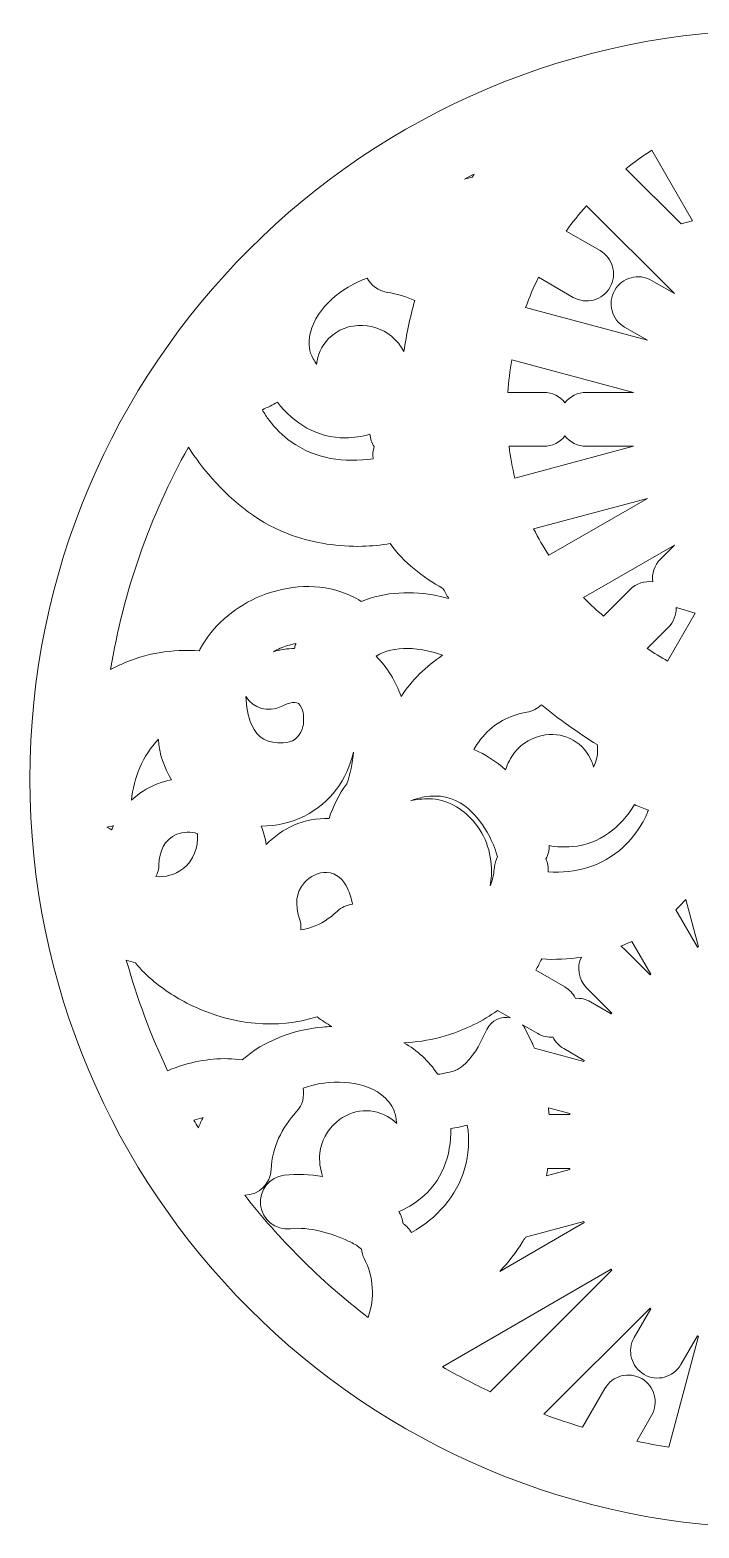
# Model space of a CAD drawing. Header units: millimetres. Extents: x -203 to 203, y -203 to 203.
# Drawn here: x -203.2 to -21.6, y -203.2 to 203.2 of the extents above; entities that cross this region are included whole.
import ezdxf

# ---------------------------------------------------------------- set-up
doc = ezdxf.new("R2010")
doc.units = ezdxf.units.MM
doc.header["$MEASUREMENT"] = 0
doc.layers.add('Layer 1', color=7, linetype='Continuous')

msp = doc.modelspace()

# ---------------------------------------------------------------- linework, layer by layer
at = {"layer": 'Layer 1', "lineweight": 9}
for points, knots in [([(33.7208, -200.4134), (76.3242, -193.2977), (114.4402, -172.9273), (143.6838, -143.6838), (180.4558, -106.9117), (203.2, -56.1117), (203.2, 0), (203.2, 56.1116), (180.4558, 106.9117), (143.6838, 143.6838), (108.1613, 179.2061), (61.0701, 200.2619), (10.8867, 202.9111), (9.3566, 202.9111), (7.8348, 203.165), (6.3208, 203.0996), (4.2214, 203.1637), (2.115, 203.2), (0, 203.2), (-112.2233, 203.2), (-203.2, 112.2234), (-203.2, 0), (-203.2, -112.2232), (-112.2236, -203.2), (0, -203.2), (3.7048, -203.2), (7.3858, -203.0983), (11.0418, -202.9022), (18.8322, -202.8955), (26.4212, -202.0358), (33.7208, -200.4134)], [0, 0, 0, 0, 0.1, 0.1, 0.1, 0.2, 0.2, 0.2, 0.3, 0.3, 0.3, 0.4, 0.4, 0.4, 0.5, 0.5, 0.5, 0.6, 0.6, 0.6, 0.7, 0.7, 0.7, 0.8, 0.8, 0.8, 0.9, 0.9, 0.9, 1, 1, 1, 1]), ([(-34.3697, 170.5579), (-36.8037, 169.0117), (-39.1576, 167.3412), (-41.4212, 165.5547), (-41.4212, 165.5547), (-26.4326, 150.5661), (-26.4326, 150.5661), (-26.4326, 150.5661), (-23.3461, 151.4646), (-23.3461, 151.4646), (-23.3461, 151.4646), (-34.3697, 170.5579), (-34.3697, 170.5579)], [0, 0, 0, 0, 0.25, 0.25, 0.25, 0.5, 0.5, 0.5, 0.75, 0.75, 0.75, 1, 1, 1, 1]), ([(-82.5665, 164.1184), (-83.4532, 163.6714), (-84.3363, 163.217), (-85.2155, 162.7557), (-84.5319, 162.9432), (-83.8439, 163.1143), (-83.1527, 163.2686), (-82.9586, 163.5528), (-82.7632, 163.836), (-82.5665, 164.1184)], [0, 0, 0, 0, 0.33333333, 0.33333333, 0.33333333, 0.66666667, 0.66666667, 0.66666667, 1, 1, 1, 1]), ([(-52.0954, 155.5257), (-54.0612, 153.3318), (-55.9126, 151.0367), (-57.6399, 148.6506), (-57.6399, 148.6506), (-48.4262, 143.3311), (-48.4262, 143.3311), (-44.9427, 141.3198), (-43.7347, 136.8428), (-45.7391, 133.3544), (-47.7474, 129.8592), (-52.2391, 128.6472), (-55.7309, 130.6632), (-55.7309, 130.6632), (-65.1553, 136.1044), (-65.1553, 136.1044), (-66.4578, 133.4258), (-67.6176, 130.6791), (-68.6285, 127.8775), (-68.6285, 127.8775), (-35.558, 119.0163), (-35.558, 119.0163), (-35.558, 119.0163), (-41.7664, 122.6007), (-41.7664, 122.6007), (-45.2499, 124.6119), (-46.4579, 129.0889), (-44.4535, 132.5774), (-42.4451, 136.0725), (-37.9535, 137.2845), (-34.4617, 135.2685), (-34.4617, 135.2685), (-28.2545, 131.6847), (-28.2545, 131.6847), (-28.2545, 131.6847), (-52.0954, 155.5257), (-52.0954, 155.5257)], [0, 0, 0, 0, 0.08333333, 0.08333333, 0.08333333, 0.16666667, 0.16666667, 0.16666667, 0.25, 0.25, 0.25, 0.33333333, 0.33333333, 0.33333333, 0.41666667, 0.41666667, 0.41666667, 0.5, 0.5, 0.5, 0.58333333, 0.58333333, 0.58333333, 0.66666667, 0.66666667, 0.66666667, 0.75, 0.75, 0.75, 0.83333333, 0.83333333, 0.83333333, 0.91666667, 0.91666667, 0.91666667, 1, 1, 1, 1]), ([(-101.6752, 115.9615), (-100.9816, 120.6344), (-99.9976, 125.2625), (-98.7281, 129.8136), (-101.0909, 130.9099), (-103.6153, 131.6251), (-106.2024, 132.0161), (-108.6162, 132.3809), (-110.5773, 133.8883), (-111.6179, 135.9059), (-115.2167, 134.6632), (-118.6422, 132.5605), (-121.3565, 130.0429), (-123.9089, 127.6755), (-126.2084, 124.5834), (-127.0759, 121.1665), (-127.5507, 119.2966), (-127.5622, 117.4174), (-127.0288, 115.5642), (-126.6152, 114.5311), (-126.0365, 113.4513), (-125.3874, 112.4546), (-125.1314, 114.9895), (-124.0386, 117.4905), (-122.1267, 119.4562), (-119.7188, 121.932), (-116.3517, 123.1858), (-112.9154, 123.0352), (-109.5593, 122.8882), (-106.4962, 121.6346), (-104.1021, 119.2584), (-103.1592, 118.3226), (-102.3365, 117.1919), (-101.6752, 115.9615)], [0, 0, 0, 0, 0.09090909, 0.09090909, 0.09090909, 0.18181818, 0.18181818, 0.18181818, 0.27272727, 0.27272727, 0.27272727, 0.36363636, 0.36363636, 0.36363636, 0.45454545, 0.45454545, 0.45454545, 0.54545455, 0.54545455, 0.54545455, 0.63636364, 0.63636364, 0.63636364, 0.72727273, 0.72727273, 0.72727273, 0.81818182, 0.81818182, 0.81818182, 0.90909091, 0.90909091, 0.90909091, 1, 1, 1, 1]), ([(-72.3779, 113.7311), (-72.8868, 110.8046), (-73.2413, 107.8525), (-73.4407, 104.8887), (-73.4407, 104.8887), (-63.7304, 104.8887), (-63.7304, 104.8887), (-61.3789, 104.8887), (-59.2854, 103.7782), (-57.9459, 102.0534), (-56.6064, 103.778), (-54.513, 104.8883), (-52.1617, 104.8883), (-52.1617, 104.8883), (-39.3758, 104.8883), (-39.3758, 104.8883), (-39.3758, 104.8883), (-72.3779, 113.7311), (-72.3779, 113.7311)], [0, 0, 0, 0, 0.16666667, 0.16666667, 0.16666667, 0.33333333, 0.33333333, 0.33333333, 0.5, 0.5, 0.5, 0.66666667, 0.66666667, 0.66666667, 0.83333333, 0.83333333, 0.83333333, 1, 1, 1, 1]), ([(-140.0906, 100.18), (-140.0714, 100.1433), (-140.0524, 100.1063), (-140.0339, 100.0691), (-139.5612, 99.1238), (-138.9213, 98.2018), (-138.2882, 97.357), (-136.6149, 95.124), (-134.5813, 93.1336), (-132.3121, 91.5096), (-125.6524, 86.7432), (-117.8413, 85.7309), (-110.0323, 86.8851), (-110.2022, 88.0069), (-110.1067, 89.136), (-109.7721, 90.19), (-110.4063, 91.1817), (-110.7998, 92.3199), (-110.9048, 93.5052), (-113.029, 92.8709), (-115.2947, 92.5907), (-117.5644, 92.5655), (-125.2539, 92.4802), (-131.5235, 96.4347), (-136.0135, 102.2231), (-137.3338, 101.4659), (-138.7019, 100.7884), (-140.0906, 100.18)], [0, 0, 0, 0, 0.11111111, 0.11111111, 0.11111111, 0.22222222, 0.22222222, 0.22222222, 0.33333333, 0.33333333, 0.33333333, 0.44444444, 0.44444444, 0.44444444, 0.55555556, 0.55555556, 0.55555556, 0.66666667, 0.66666667, 0.66666667, 0.77777778, 0.77777778, 0.77777778, 0.88888889, 0.88888889, 0.88888889, 1, 1, 1, 1]), ([(-89.5052, 48.9454), (-90.0436, 49.8548), (-90.5672, 50.773), (-91.0756, 51.7), (-96.5718, 54.7056), (-101.7314, 58.7707), (-105.4175, 63.8685), (-107.9039, 63.4351), (-110.4291, 63.1975), (-112.9476, 63.131), (-119.3973, 62.9607), (-125.8702, 63.9694), (-131.971, 66.0654), (-140.4738, 68.9868), (-147.9219, 74.9207), (-153.8087, 81.6093), (-156.1007, 84.2134), (-158.2496, 87.0344), (-160.1733, 89.981), (-170.7028, 71.2671), (-177.8381, 50.8615), (-181.2855, 29.6731), (-180.3621, 30.1872), (-179.4178, 30.6656), (-178.4545, 31.1065), (-171.8054, 34.1501), (-164.5054, 35.2553), (-157.2571, 34.7428), (-157.1682, 34.92), (-157.0773, 35.0963), (-156.9845, 35.2715), (-153.7059, 41.4618), (-148.0923, 46.2361), (-141.7571, 49.1028), (-134.6377, 52.3243), (-126.2497, 53.2912), (-118.7609, 50.7777), (-116.831, 50.13), (-114.9902, 49.2577), (-113.2792, 48.1685), (-106.8024, 50.8488), (-99.3147, 51.0631), (-92.5135, 49.6752), (-91.511, 49.4706), (-90.5058, 49.2272), (-89.5052, 48.9454)], [0, 0, 0, 0, 0.06666667, 0.06666667, 0.06666667, 0.13333333, 0.13333333, 0.13333333, 0.2, 0.2, 0.2, 0.26666667, 0.26666667, 0.26666667, 0.33333333, 0.33333333, 0.33333333, 0.4, 0.4, 0.4, 0.46666667, 0.46666667, 0.46666667, 0.53333333, 0.53333333, 0.53333333, 0.6, 0.6, 0.6, 0.66666667, 0.66666667, 0.66666667, 0.73333333, 0.73333333, 0.73333333, 0.8, 0.8, 0.8, 0.86666667, 0.86666667, 0.86666667, 0.93333333, 0.93333333, 0.93333333, 1, 1, 1, 1]), ([(-57.9463, 93.0836), (-59.2857, 91.359), (-61.3791, 90.2487), (-63.7304, 90.2487), (-63.7304, 90.2487), (-73.1209, 90.2487), (-73.1209, 90.2487), (-72.7796, 87.3441), (-72.263, 84.4644), (-71.5598, 81.6256), (-71.5598, 81.6256), (-39.3792, 90.2483), (-39.3792, 90.2483), (-39.3792, 90.2483), (-52.1617, 90.2483), (-52.1617, 90.2483), (-54.5132, 90.2483), (-56.6067, 91.3588), (-57.9463, 93.0836)], [0, 0, 0, 0, 0.16666667, 0.16666667, 0.16666667, 0.33333333, 0.33333333, 0.33333333, 0.5, 0.5, 0.5, 0.66666667, 0.66666667, 0.66666667, 0.83333333, 0.83333333, 0.83333333, 1, 1, 1, 1]), ([(-66.4601, 67.841), (-65.219, 65.3743), (-63.8265, 62.9883), (-62.2961, 60.6884), (-62.2961, 60.6884), (-35.5722, 76.1174), (-35.5722, 76.1174), (-35.5722, 76.1174), (-66.4601, 67.841), (-66.4601, 67.841)], [0, 0, 0, 0, 0.33333333, 0.33333333, 0.33333333, 0.66666667, 0.66666667, 0.66666667, 1, 1, 1, 1]), ([(-52.8945, 49.2224), (-52.7936, 49.1206), (-52.6926, 49.019), (-52.5912, 48.9177), (-50.956, 47.2824), (-49.2558, 45.7126), (-47.5021, 44.2051), (-47.5021, 44.2051), (-40.2891, 51.4181), (-40.2891, 51.4181), (-38.6041, 53.1031), (-36.2999, 53.7944), (-34.1068, 53.4919), (-34.4093, 55.6849), (-33.718, 57.9891), (-32.033, 59.6742), (-32.033, 59.6742), (-28.2646, 63.4425), (-28.2646, 63.4425), (-28.2646, 63.4425), (-52.8945, 49.2224), (-52.8945, 49.2224)], [0, 0, 0, 0, 0.14285714, 0.14285714, 0.14285714, 0.28571429, 0.28571429, 0.28571429, 0.42857143, 0.42857143, 0.42857143, 0.57142857, 0.57142857, 0.57142857, 0.71428571, 0.71428571, 0.71428571, 0.85714286, 0.85714286, 0.85714286, 1, 1, 1, 1]), ([(-27.8005, 46.5376), (-27.7215, 44.5668), (-28.4338, 42.5701), (-29.9375, 41.0664), (-29.9375, 41.0664), (-35.6309, 35.373), (-35.6309, 35.373), (-33.8151, 34.1985), (-31.9679, 33.0723), (-30.0951, 31.991), (-30.0951, 31.991), (-22.5797, 45.0079), (-22.5797, 45.0079), (-22.5797, 45.0079), (-27.4178, 46.4164), (-27.4178, 46.4164), (-27.5465, 46.4538), (-27.674, 46.4942), (-27.8005, 46.5376)], [0, 0, 0, 0, 0.16666667, 0.16666667, 0.16666667, 0.33333333, 0.33333333, 0.33333333, 0.5, 0.5, 0.5, 0.66666667, 0.66666667, 0.66666667, 0.83333333, 0.83333333, 0.83333333, 1, 1, 1, 1]), ([(-131.0085, 36.761), (-131.8002, 36.6119), (-132.5746, 36.4143), (-133.3163, 36.1781), (-134.6205, 35.7629), (-135.9002, 35.2112), (-137.1092, 34.5344), (-135.2402, 35.0823), (-133.3126, 35.4017), (-131.3852, 35.4145), (-131.3127, 35.8198), (-131.2052, 36.2226), (-131.0617, 36.6188), (-131.0443, 36.6665), (-131.0266, 36.7139), (-131.0085, 36.761)], [0, 0, 0, 0, 0.2, 0.2, 0.2, 0.4, 0.4, 0.4, 0.6, 0.6, 0.6, 0.8, 0.8, 0.8, 1, 1, 1, 1]), ([(-91.158, 33.5624), (-96.977, 35.7924), (-104.5158, 36.3334), (-109.2341, 33.3025), (-106.1626, 30.2231), (-103.8869, 26.5455), (-102.4399, 22.3467), (-99.5091, 26.8032), (-95.6941, 30.5569), (-91.158, 33.5624)], [0, 0, 0, 0, 0.33333333, 0.33333333, 0.33333333, 0.66666667, 0.66666667, 0.66666667, 1, 1, 1, 1]), ([(-144.5578, 22.3407), (-144.425, 19.7418), (-144.0546, 17.0972), (-143.0418, 14.7499), (-141.3848, 10.9097), (-138.5383, 9.651), (-134.4755, 9.7845), (-131.8975, 9.8693), (-130.1418, 11.1108), (-129.3061, 13.5617), (-129.1597, 13.9909), (-129.0504, 14.4331), (-128.9764, 14.8805), (-128.9267, 15.7777), (-128.9218, 16.6773), (-128.9524, 17.5752), (-128.9742, 17.7205), (-129.0002, 17.8651), (-129.0303, 18.0088), (-129.2002, 18.8163), (-129.5931, 19.9248), (-130.2598, 20.4626), (-131.3454, 21.3384), (-134.016, 20.1881), (-135.0415, 19.6693), (-138.4533, 17.9433), (-142.5823, 19.1497), (-144.5578, 22.3407)], [0, 0, 0, 0, 0.11111111, 0.11111111, 0.11111111, 0.22222222, 0.22222222, 0.22222222, 0.33333333, 0.33333333, 0.33333333, 0.44444444, 0.44444444, 0.44444444, 0.55555556, 0.55555556, 0.55555556, 0.66666667, 0.66666667, 0.66666667, 0.77777778, 0.77777778, 0.77777778, 0.88888889, 0.88888889, 0.88888889, 1, 1, 1, 1]), ([(-64.3628, 20.1369), (-65.4148, 19.091), (-66.7891, 18.3549), (-68.3492, 18.1039), (-73.1361, 17.3341), (-77.1338, 15.1405), (-80.2751, 11.4373), (-81.1806, 10.3696), (-81.9911, 9.2031), (-82.6991, 7.9778), (-79.4903, 6.6634), (-76.6093, 4.7748), (-74.0612, 2.4729), (-73.5199, 4.1991), (-72.6876, 5.845), (-71.6372, 7.1777), (-69.532, 9.8485), (-66.6201, 11.4711), (-63.2627, 11.9546), (-57.8187, 12.7386), (-52.7001, 9.7749), (-50.6507, 4.6789), (-50.4597, 4.204), (-50.3007, 3.722), (-50.1736, 3.2361), (-49.8157, 4.0576), (-49.5107, 4.8983), (-49.2928, 5.6989), (-49.0749, 6.9048), (-49.0455, 8.1206), (-49.1965, 9.3246), (-54.4738, 12.6024), (-59.5595, 16.1965), (-64.3628, 20.1369)], [0, 0, 0, 0, 0.09090909, 0.09090909, 0.09090909, 0.18181818, 0.18181818, 0.18181818, 0.27272727, 0.27272727, 0.27272727, 0.36363636, 0.36363636, 0.36363636, 0.45454545, 0.45454545, 0.45454545, 0.54545455, 0.54545455, 0.54545455, 0.63636364, 0.63636364, 0.63636364, 0.72727273, 0.72727273, 0.72727273, 0.81818182, 0.81818182, 0.81818182, 0.90909091, 0.90909091, 0.90909091, 1, 1, 1, 1]), ([(-175.6241, -5.7441), (-173.7293, -3.9636), (-171.4656, -2.4967), (-168.8402, -1.434), (-167.5127, -0.8967), (-166.1346, -0.4897), (-164.7307, -0.2149), (-166.8151, 3.0655), (-168.0565, 6.7827), (-168.3348, 10.7322), (-168.3436, 10.7232), (-168.3523, 10.7143), (-168.3611, 10.7053), (-172.6168, 6.3293), (-175.0467, 0.2947), (-175.6241, -5.7441)], [0, 0, 0, 0, 0.2, 0.2, 0.2, 0.4, 0.4, 0.4, 0.6, 0.6, 0.6, 0.8, 0.8, 0.8, 1, 1, 1, 1]), ([(-121.9915, -10.7332), (-120.9192, -7.3518), (-119.3171, -4.1308), (-117.1723, -1.3066), (-116.2718, 1.3378), (-115.6245, 4.3469), (-115.3543, 7.2961), (-117.1745, -0.0984), (-121.4424, -6.4501), (-128.6921, -10.0643), (-132.3247, -11.8752), (-136.3773, -12.7635), (-140.4284, -12.7981), (-139.7727, -14.3984), (-139.3165, -16.0641), (-139.0395, -17.7663), (-136.9263, -15.5654), (-134.3852, -13.787), (-131.5865, -12.5671), (-128.5701, -11.2523), (-125.2711, -10.6053), (-121.9915, -10.7332)], [0, 0, 0, 0, 0.14285714, 0.14285714, 0.14285714, 0.28571429, 0.28571429, 0.28571429, 0.42857143, 0.42857143, 0.42857143, 0.57142857, 0.57142857, 0.57142857, 0.71428571, 0.71428571, 0.71428571, 0.85714286, 0.85714286, 0.85714286, 1, 1, 1, 1]), ([(-99.8185, -5.9111), (-98.1809, -5.5177), (-96.4808, -5.3475), (-94.7598, -5.3633), (-90.2292, -5.4053), (-85.7652, -8.0267), (-82.8455, -11.3833), (-79.2937, -15.4666), (-77.6252, -20.7945), (-77.9242, -26.1738), (-77.9775, -27.1333), (-78.0948, -28.0761), (-78.2757, -28.9979), (-78.2061, -28.8417), (-78.1384, -28.6849), (-78.0727, -28.5274), (-77.484, -27.1173), (-77.2338, -25.3952), (-77.0888, -23.8819), (-76.9959, -22.9115), (-76.7115, -21.9849), (-76.2652, -21.1474), (-76.4235, -20.7861), (-76.553, -20.4106), (-76.6519, -20.0237), (-77.1293, -18.1538), (-78.1566, -16.0687), (-79.1179, -14.3962), (-80.6566, -11.7192), (-82.6757, -9.154), (-85.1736, -7.3119), (-88.4731, -4.8787), (-92.1351, -4.1733), (-96.1466, -4.8812), (-97.4448, -5.1103), (-98.6726, -5.4482), (-99.8185, -5.9111)], [0, 0, 0, 0, 0.08333333, 0.08333333, 0.08333333, 0.16666667, 0.16666667, 0.16666667, 0.25, 0.25, 0.25, 0.33333333, 0.33333333, 0.33333333, 0.41666667, 0.41666667, 0.41666667, 0.5, 0.5, 0.5, 0.58333333, 0.58333333, 0.58333333, 0.66666667, 0.66666667, 0.66666667, 0.75, 0.75, 0.75, 0.83333333, 0.83333333, 0.83333333, 0.91666667, 0.91666667, 0.91666667, 1, 1, 1, 1]), ([(-62.2425, -18.0821), (-62.221, -19.3366), (-62.5248, -20.567), (-63.1062, -21.6574), (-62.6242, -22.7599), (-62.4138, -23.9812), (-62.5235, -25.2192), (-55.0341, -25.6277), (-47.9408, -23.8107), (-42.1703, -18.489), (-40.1237, -16.6015), (-38.36, -14.3737), (-36.9676, -11.9638), (-36.4264, -11.0274), (-35.8906, -10.0188), (-35.5178, -9.0023), (-35.4517, -8.8216), (-35.379, -8.6452), (-35.3003, -8.4731), (-36.5676, -8.0244), (-37.8205, -7.5172), (-39.0409, -6.943), (-42.8022, -13.0689), (-48.4568, -17.7109), (-56.0136, -18.3515), (-58.1096, -18.5293), (-60.2218, -18.4679), (-62.2425, -18.0821)], [0, 0, 0, 0, 0.11111111, 0.11111111, 0.11111111, 0.22222222, 0.22222222, 0.22222222, 0.33333333, 0.33333333, 0.33333333, 0.44444444, 0.44444444, 0.44444444, 0.55555556, 0.55555556, 0.55555556, 0.66666667, 0.66666667, 0.66666667, 0.77777778, 0.77777778, 0.77777778, 0.88888889, 0.88888889, 0.88888889, 1, 1, 1, 1]), ([(-182.2939, -13.0426), (-181.845, -13.2501), (-181.4176, -13.5021), (-181.0187, -13.7943), (-180.8668, -13.4077), (-180.7055, -13.0262), (-180.5345, -12.6501), (-181.0954, -12.8512), (-181.6855, -12.985), (-182.2939, -13.0426)], [0, 0, 0, 0, 0.33333333, 0.33333333, 0.33333333, 0.66666667, 0.66666667, 0.66666667, 1, 1, 1, 1]), ([(-169.0453, -26.4871), (-166.4656, -26.6936), (-163.7919, -25.9687), (-161.7077, -24.3945), (-158.6375, -22.0757), (-157.5892, -18.5005), (-157.6929, -14.8529), (-159.5004, -14.209), (-161.5944, -14.29), (-163.3481, -14.9998), (-166.7691, -16.3845), (-168.0846, -19.7223), (-168.178, -23.2115), (-168.2102, -24.4159), (-168.5239, -25.5229), (-169.0453, -26.4871)], [0, 0, 0, 0, 0.2, 0.2, 0.2, 0.4, 0.4, 0.4, 0.6, 0.6, 0.6, 0.8, 0.8, 0.8, 1, 1, 1, 1]), ([(-129.6971, -40.9018), (-128.6998, -40.7752), (-127.7116, -40.5532), (-126.7437, -40.2289), (-124.1248, -39.3513), (-121.8158, -37.802), (-119.815, -35.9174), (-118.64, -34.8105), (-117.1775, -34.1616), (-115.6657, -33.982), (-115.8738, -32.489), (-116.3764, -31.032), (-117.0347, -29.6523), (-118.1312, -27.3543), (-119.8993, -25.4484), (-122.5838, -25.345), (-124.8544, -25.2574), (-127.1475, -26.4068), (-128.6537, -28.0674), (-131.1084, -30.7735), (-131.2399, -34.3431), (-130.0686, -37.6661), (-129.6884, -38.7449), (-129.5779, -39.8461), (-129.6971, -40.9018)], [0, 0, 0, 0, 0.125, 0.125, 0.125, 0.25, 0.25, 0.25, 0.375, 0.375, 0.375, 0.5, 0.5, 0.5, 0.625, 0.625, 0.625, 0.75, 0.75, 0.75, 0.875, 0.875, 0.875, 1, 1, 1, 1]), ([(-21.9828, -45.642), (-21.8974, -45.6064), (-21.812, -45.571), (-21.7264, -45.5358), (-21.7264, -45.5358), (-25.1719, -32.6768), (-25.1719, -32.6768), (-26.0315, -33.644), (-26.922, -34.5834), (-27.8443, -35.4895), (-27.8443, -35.4895), (-21.9828, -45.642), (-21.9828, -45.642)], [0, 0, 0, 0, 0.25, 0.25, 0.25, 0.5, 0.5, 0.5, 0.75, 0.75, 0.75, 1, 1, 1, 1]), ([(-42.8293, -45.3635), (-42.4388, -45.625), (-42.0682, -45.9283), (-41.7232, -46.2731), (-41.7232, -46.2731), (-34.8645, -53.1318), (-34.8645, -53.1318), (-34.7926, -53.0764), (-34.7206, -53.021), (-34.6483, -52.9658), (-34.6483, -52.9658), (-39.7974, -44.0473), (-39.7974, -44.0473), (-40.7899, -44.5175), (-41.8016, -44.9567), (-42.8293, -45.3635)], [0, 0, 0, 0, 0.2, 0.2, 0.2, 0.4, 0.4, 0.4, 0.6, 0.6, 0.6, 0.8, 0.8, 0.8, 1, 1, 1, 1]), ([(-55.1139, -59.5026), (-53.7188, -59.4105), (-52.2833, -59.7152), (-50.9861, -60.4642), (-50.9861, -60.4642), (-45.3822, -63.6997), (-45.3822, -63.6997), (-45.327, -63.6275), (-45.2716, -63.5554), (-45.2161, -63.4834), (-45.2161, -63.4834), (-52.0749, -56.6248), (-52.0749, -56.6248), (-54.3247, -54.3749), (-54.803, -51.0215), (-53.5097, -48.3025), (-57.0778, -48.8771), (-60.7037, -49.0662), (-64.2792, -48.8262), (-64.7661, -49.8633), (-65.3105, -50.8718), (-65.907, -51.8497), (-65.907, -51.8497), (-58.0078, -56.4102), (-58.0078, -56.4102), (-56.7112, -57.1587), (-55.7309, -58.249), (-55.1139, -59.5026)], [0, 0, 0, 0, 0.11111111, 0.11111111, 0.11111111, 0.22222222, 0.22222222, 0.22222222, 0.33333333, 0.33333333, 0.33333333, 0.44444444, 0.44444444, 0.44444444, 0.55555556, 0.55555556, 0.55555556, 0.66666667, 0.66666667, 0.66666667, 0.77777778, 0.77777778, 0.77777778, 0.88888889, 0.88888889, 0.88888889, 1, 1, 1, 1]), ([(-125.2678, -64.4841), (-136.2973, -67.9765), (-148.033, -66.6489), (-158.4574, -61.8375), (-162.3727, -60.0304), (-166.1082, -57.7324), (-169.4397, -54.9912), (-171.2712, -53.4842), (-173.0995, -51.7675), (-174.5729, -49.8634), (-175.4003, -49.6332), (-176.2212, -49.3804), (-177.0342, -49.1046), (-174.1813, -59.4166), (-170.4255, -69.4667), (-165.8138, -79.1237), (-164.2845, -78.4893), (-162.7193, -77.9402), (-161.1308, -77.4806), (-156.1975, -76.0532), (-150.7206, -75.4196), (-145.5825, -76.2067), (-139.6497, -70.9295), (-131.5616, -68.0238), (-123.7503, -67.2928), (-122.9156, -67.2147), (-122.0755, -67.1608), (-121.2325, -67.1317), (-122.6263, -66.3572), (-123.9748, -65.4761), (-125.2678, -64.4841)], [0, 0, 0, 0, 0.1, 0.1, 0.1, 0.2, 0.2, 0.2, 0.3, 0.3, 0.3, 0.4, 0.4, 0.4, 0.5, 0.5, 0.5, 0.6, 0.6, 0.6, 0.7, 0.7, 0.7, 0.8, 0.8, 0.8, 0.9, 0.9, 0.9, 1, 1, 1, 1]), ([(-101.7188, -71.547), (-98.0755, -73.6122), (-94.8938, -76.4358), (-92.5103, -80.0962), (-91.0477, -79.9448), (-89.531, -79.5933), (-88.2089, -79.2295), (-85.2985, -78.4284), (-82.193, -74.1822), (-80.9377, -71.5988), (-80.9377, -71.5988), (-79.1728, -67.9667), (-79.1728, -67.9667), (-77.9117, -65.3711), (-75.2063, -64.3118), (-72.7646, -64.7841), (-72.7646, -64.7841), (-76.2472, -62.7735), (-76.2472, -62.7735), (-80.2932, -65.6885), (-84.879, -67.9409), (-89.6162, -69.4309), (-90.3789, -69.6708), (-91.1477, -69.8915), (-91.9216, -70.0929), (-95.137, -70.9293), (-98.4322, -71.4263), (-101.7188, -71.547)], [0, 0, 0, 0, 0.11111111, 0.11111111, 0.11111111, 0.22222222, 0.22222222, 0.22222222, 0.33333333, 0.33333333, 0.33333333, 0.44444444, 0.44444444, 0.44444444, 0.55555556, 0.55555556, 0.55555556, 0.66666667, 0.66666667, 0.66666667, 0.77777778, 0.77777778, 0.77777778, 0.88888889, 0.88888889, 0.88888889, 1, 1, 1, 1]), ([(-69.4777, -66.6819), (-69.1487, -67.0654), (-68.8603, -67.5039), (-68.6241, -67.9972), (-68.6241, -67.9972), (-66.8815, -71.637), (-66.8815, -71.637), (-66.6632, -72.093), (-66.4553, -72.5539), (-66.257, -73.019), (-66.257, -73.019), (-52.8121, -76.6215), (-52.8121, -76.6215), (-52.777, -76.5359), (-52.7415, -76.4505), (-52.7059, -76.3651), (-52.7059, -76.3651), (-58.306, -73.1319), (-58.306, -73.1319), (-59.6026, -72.3833), (-60.583, -71.293), (-61.1999, -70.0395), (-62.5951, -70.1315), (-64.0305, -69.8268), (-65.3277, -69.0778), (-65.3277, -69.0778), (-69.4777, -66.6819), (-69.4777, -66.6819)], [0, 0, 0, 0, 0.11111111, 0.11111111, 0.11111111, 0.22222222, 0.22222222, 0.22222222, 0.33333333, 0.33333333, 0.33333333, 0.44444444, 0.44444444, 0.44444444, 0.55555556, 0.55555556, 0.55555556, 0.66666667, 0.66666667, 0.66666667, 0.77777778, 0.77777778, 0.77777778, 0.88888889, 0.88888889, 0.88888889, 1, 1, 1, 1]), ([(-123.7345, -107.8603), (-124.4421, -105.8098), (-124.7303, -103.5656), (-124.4968, -101.5166), (-124.1147, -98.1634), (-122.5067, -95.2683), (-119.979, -93.0535), (-115.8076, -89.3984), (-109.827, -88.9247), (-105.2455, -92.1124), (-104.6622, -92.5181), (-104.1259, -92.9698), (-103.6401, -93.4594), (-103.7589, -92.2882), (-103.9819, -91.096), (-104.3028, -90.0466), (-105.0454, -88.2702), (-106.2217, -86.8134), (-107.7597, -85.6527), (-110.5713, -83.5308), (-114.2993, -82.5581), (-117.7686, -82.3072), (-121.4692, -82.0396), (-125.4632, -82.5454), (-129.0544, -83.8309), (-128.6109, -86.0461), (-129.1808, -88.4454), (-130.8311, -90.2359), (-134.8785, -94.6274), (-137.4352, -99.8939), (-137.7029, -105.9114), (-137.8754, -109.7902), (-141.064, -112.8461), (-144.8993, -112.9024), (-140.2505, -118.8579), (-135.2346, -124.5291), (-129.8818, -129.8819), (-124.0804, -135.6833), (-117.8966, -141.0966), (-111.3779, -146.0765), (-109.5832, -140.8996), (-109.8784, -135.0062), (-112.4319, -130.1206), (-112.8616, -129.2984), (-113.1251, -128.4085), (-113.2204, -127.5025), (-113.4852, -127.3261), (-113.7394, -127.1317), (-113.9811, -126.92), (-114.6027, -126.3758), (-116.0368, -125.6976), (-116.7929, -125.3359), (-121.3199, -123.1706), (-127.4338, -121.4203), (-132.4791, -122.0102), (-136.485, -122.4786), (-140.1364, -119.5777), (-140.5936, -115.5718), (-141.0497, -111.5762), (-138.1615, -107.9406), (-134.1685, -107.4735), (-130.7084, -107.0687), (-127.1804, -107.2603), (-123.7345, -107.8603)], [0, 0, 0, 0, 0.04761905, 0.04761905, 0.04761905, 0.0952381, 0.0952381, 0.0952381, 0.14285714, 0.14285714, 0.14285714, 0.19047619, 0.19047619, 0.19047619, 0.23809524, 0.23809524, 0.23809524, 0.28571429, 0.28571429, 0.28571429, 0.33333333, 0.33333333, 0.33333333, 0.38095238, 0.38095238, 0.38095238, 0.42857143, 0.42857143, 0.42857143, 0.47619048, 0.47619048, 0.47619048, 0.52380952, 0.52380952, 0.52380952, 0.57142857, 0.57142857, 0.57142857, 0.61904762, 0.61904762, 0.61904762, 0.66666667, 0.66666667, 0.66666667, 0.71428571, 0.71428571, 0.71428571, 0.76190476, 0.76190476, 0.76190476, 0.80952381, 0.80952381, 0.80952381, 0.85714286, 0.85714286, 0.85714286, 0.9047619, 0.9047619, 0.9047619, 0.95238095, 0.95238095, 0.95238095, 1, 1, 1, 1]), ([(-56.6276, -91.0357), (-56.6158, -90.9437), (-56.6038, -90.8518), (-56.5915, -90.7598), (-56.5915, -90.7598), (-62.4294, -89.1955), (-62.4294, -89.1955), (-62.3688, -89.8083), (-62.316, -90.4217), (-62.2712, -91.0356), (-62.2712, -91.0356), (-56.6276, -91.0357), (-56.6276, -91.0357)], [0, 0, 0, 0, 0.25, 0.25, 0.25, 0.5, 0.5, 0.5, 0.75, 0.75, 0.75, 1, 1, 1, 1]), ([(-157.4706, -94.6228), (-157.0786, -93.6701), (-156.6566, -92.7295), (-156.207, -91.802), (-157.0455, -92.0228), (-157.8745, -92.2829), (-158.6849, -92.5759), (-158.2845, -93.2609), (-157.8798, -93.9432), (-157.4706, -94.6228)], [0, 0, 0, 0, 0.33333333, 0.33333333, 0.33333333, 0.66666667, 0.66666667, 0.66666667, 1, 1, 1, 1]), ([(-88.9372, -94.8412), (-88.8287, -102.1611), (-91.2659, -109.1971), (-97.3028, -113.9266), (-99.085, -115.3227), (-101.0301, -116.519), (-103.087, -117.3513), (-102.4256, -118.3431), (-102.0209, -119.478), (-101.8967, -120.6496), (-100.9761, -121.2629), (-100.1947, -122.085), (-99.625, -123.0682), (-92.7984, -119.0847), (-87.3527, -113.4277), (-85.1327, -105.5219), (-84.1744, -102.1094), (-83.726, -97.4761), (-84.4647, -93.9931), (-84.4723, -93.9576), (-84.4796, -93.9219), (-84.4866, -93.8864), (-85.9478, -94.2795), (-87.4362, -94.6062), (-88.9372, -94.8412)], [0, 0, 0, 0, 0.125, 0.125, 0.125, 0.25, 0.25, 0.25, 0.375, 0.375, 0.375, 0.5, 0.5, 0.5, 0.625, 0.625, 0.625, 0.75, 0.75, 0.75, 0.875, 0.875, 0.875, 1, 1, 1, 1]), ([(-56.5911, -105.936), (-56.6034, -105.8441), (-56.6154, -105.7522), (-56.6272, -105.6603), (-56.6272, -105.6603), (-62.6687, -105.6602), (-62.6687, -105.6602), (-62.7572, -106.323), (-62.8559, -106.9843), (-62.9653, -107.644), (-62.9653, -107.644), (-56.5911, -105.936), (-56.5911, -105.936)], [0, 0, 0, 0, 0.25, 0.25, 0.25, 0.5, 0.5, 0.5, 0.75, 0.75, 0.75, 1, 1, 1, 1]), ([(-52.7047, -120.3344), (-52.7408, -120.2478), (-52.7768, -120.1612), (-52.8125, -120.0745), (-52.8125, -120.0745), (-68.7089, -124.334), (-68.7089, -124.334), (-68.952, -124.7522), (-69.203, -125.1659), (-69.4616, -125.5748), (-71.2458, -128.3942), (-73.3271, -131.0883), (-75.647, -133.5801), (-75.647, -133.5801), (-52.7047, -120.3344), (-52.7047, -120.3344)], [0, 0, 0, 0, 0.2, 0.2, 0.2, 0.4, 0.4, 0.4, 0.6, 0.6, 0.6, 0.8, 0.8, 0.8, 1, 1, 1, 1]), ([(-91.2322, -159.4633), (-86.9934, -161.8926), (-82.6577, -164.1521), (-78.238, -166.2342), (-78.238, -166.2342), (-45.2163, -133.2126), (-45.2163, -133.2126), (-45.2726, -133.1396), (-45.3287, -133.0665), (-45.3847, -132.9933), (-45.3847, -132.9933), (-91.2322, -159.4633), (-91.2322, -159.4633)], [0, 0, 0, 0, 0.25, 0.25, 0.25, 0.5, 0.5, 0.5, 0.75, 0.75, 0.75, 1, 1, 1, 1]), ([(-63.649, -172.3486), (-60.2001, -173.6209), (-56.7128, -174.789), (-53.1933, -175.851), (-53.1933, -175.851), (-47.1244, -165.3394), (-47.1244, -165.3394), (-45.1083, -161.8472), (-40.6133, -160.6485), (-37.1245, -162.6691), (-33.6399, -164.6871), (-32.4438, -169.1727), (-34.4567, -172.6593), (-34.4567, -172.6593), (-38.483, -179.633), (-38.483, -179.633), (-35.6003, -180.2476), (-32.7028, -180.7927), (-29.7938, -181.2676), (-29.7938, -181.2676), (-21.7265, -151.1602), (-21.7265, -151.1602), (-21.8133, -151.1246), (-21.8999, -151.0887), (-21.9864, -151.0526), (-21.9864, -151.0526), (-26.4922, -158.8568), (-26.4922, -158.8568), (-28.5034, -162.3403), (-32.9806, -163.5484), (-36.4689, -161.5439), (-39.964, -159.5355), (-41.1761, -155.0439), (-39.1601, -151.5522), (-39.1601, -151.5522), (-34.6454, -143.7325), (-34.6454, -143.7325), (-34.7186, -143.6766), (-34.7917, -143.6204), (-34.8646, -143.5642), (-34.8646, -143.5642), (-63.649, -172.3486), (-63.649, -172.3486)], [0, 0, 0, 0, 0.07142857, 0.07142857, 0.07142857, 0.14285714, 0.14285714, 0.14285714, 0.21428571, 0.21428571, 0.21428571, 0.28571429, 0.28571429, 0.28571429, 0.35714286, 0.35714286, 0.35714286, 0.42857143, 0.42857143, 0.42857143, 0.5, 0.5, 0.5, 0.57142857, 0.57142857, 0.57142857, 0.64285714, 0.64285714, 0.64285714, 0.71428571, 0.71428571, 0.71428571, 0.78571429, 0.78571429, 0.78571429, 0.85714286, 0.85714286, 0.85714286, 0.92857143, 0.92857143, 0.92857143, 1, 1, 1, 1])]:
    msp.add_open_spline(points, degree=3, knots=knots, dxfattribs=at)

doc.saveas('drawing.dxf')
